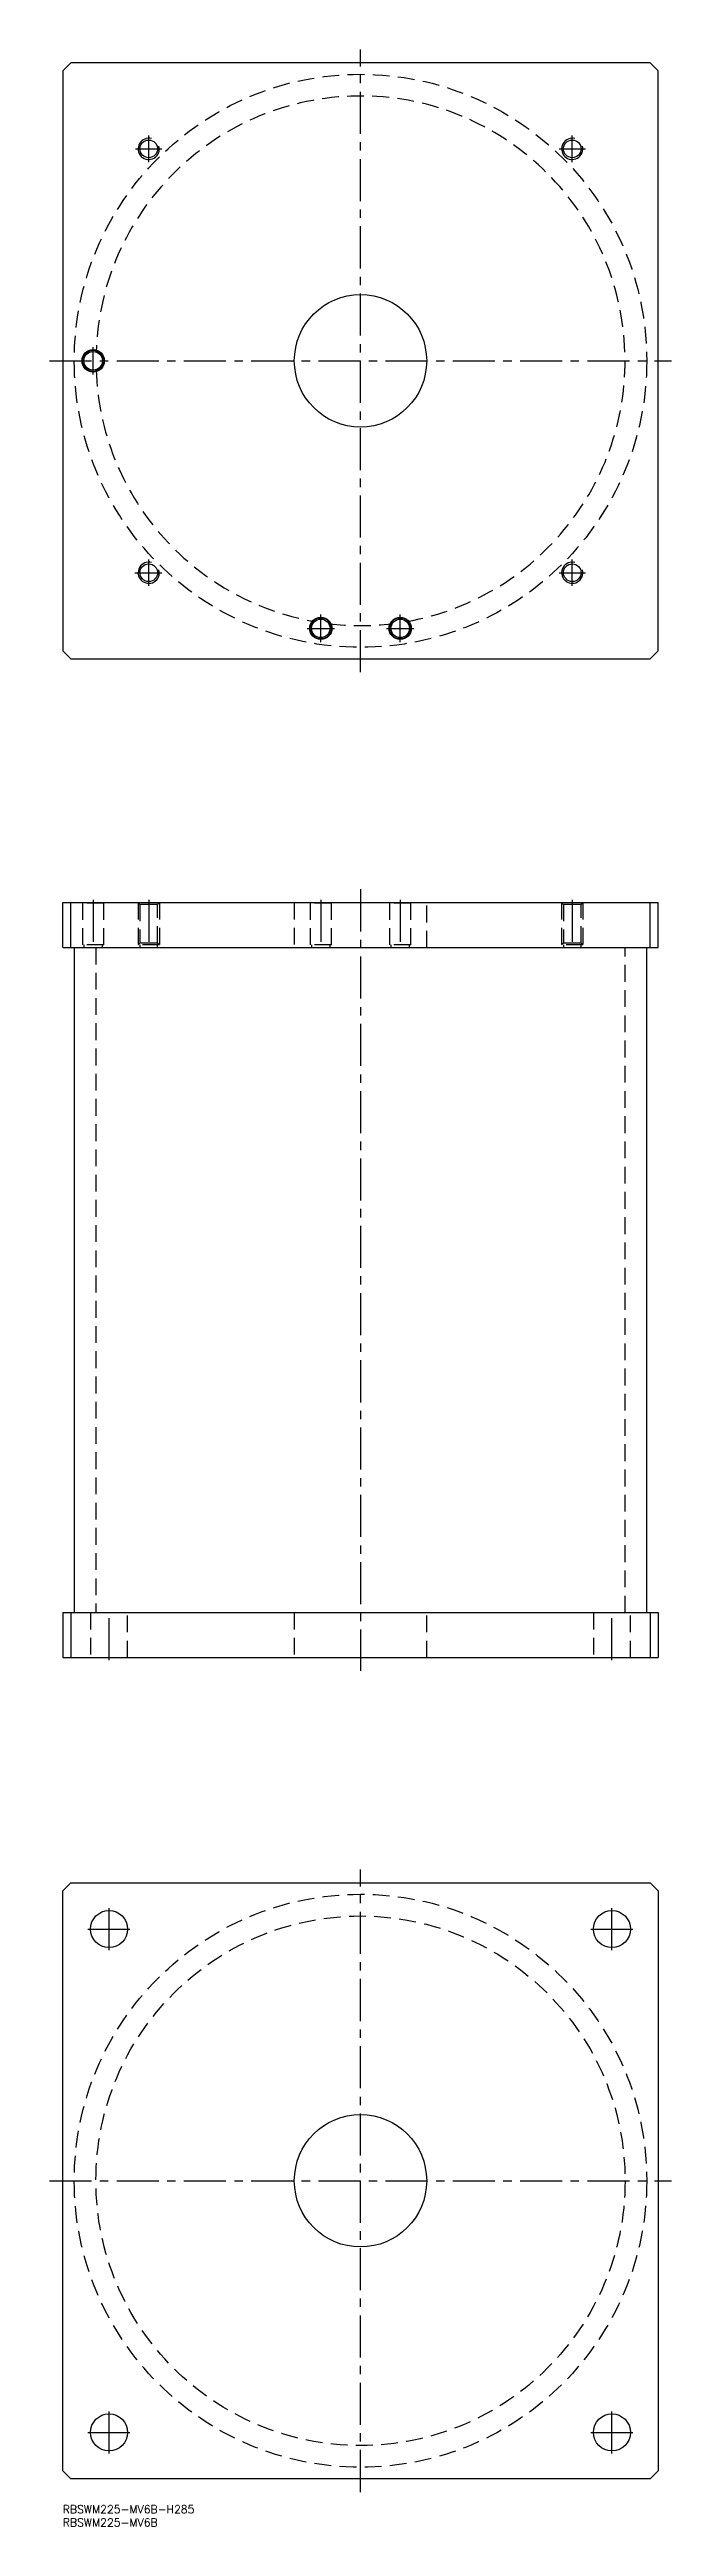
# Model space of a CAD drawing. Extents: x -5 to 230, y -8 to 927.
import ezdxf

# ---------------------------------------------------------------- set-up
doc = ezdxf.new("R2010")
doc.units = 0
doc.header["$LTSCALE"] = 0.5
doc.linetypes.add('CENTER', pattern=[50.8, 31.75, -6.35, 6.35, -6.35])
doc.linetypes.add('DASHED', pattern=[19.05, 12.7, -6.35])
for name, color, linetype in [('MSM_CENTER', 1, 'CENTER'), ('MSM_CONTINUOUS', 7, 'CONTINUOUS'), ('MSM_DASHED', 4, 'DASHED'), ('MSM_NARROW', 5, 'CONTINUOUS'), ('MSM_PART_NUMBER', 7, 'CONTINUOUS')]:
    doc.layers.add(name, color=color, linetype=linetype)
doc.styles.get("Standard").update_dxf_attribs({"font": 'txt.shx', "height": 3, "bigfont": 'bigfont.shx'})

msp = doc.modelspace()

# ---------------------------------------------------------------- linework, layer by layer
at = {"layer": 'MSM_CENTER'}
for p, q in [((112.5, 692), (112.5, 927)), ((27.5, 889.5), (37.5, 889.5)), ((32.5, 884.5), (32.5, 894.5)), ((187.5, 889.5), (197.5, 889.5)), ((192.5, 884.5), (192.5, 894.5)), ((11.5, 804.3), (11.5, 814.7)), ((-5, 809.5), (230, 809.5)), ((27.3, 729.5), (37.5, 729.5)), ((32.5, 724.5), (32.5, 734.5)), ((187.5, 729.5), (197.5, 729.5)), ((192.5, 724.5), (192.5, 734.5)), ((97.5, 703.3), (97.5, 713.7)), ((127.5, 703.3), (127.5, 713.7)), ((92.3, 708.5), (102.7, 708.5)), ((122.3, 708.5), (132.7, 708.5)), ((112.5, 610), (112.5, 315)), ((11.5, 606), (11.5, 587)), ((32.5, 606), (32.5, 587)), ((97.5, 606), (97.5, 587)), ((127.5, 606), (127.5, 587)), ((192.5, 606), (192.5, 587)), ((17.5, 319), (17.5, 338)), ((207.5, 319), (207.5, 338)), ((112.5, 5), (112.5, 240)), ((17.5, 209.5), (17.5, 225.5)), ((207.5, 209.5), (207.5, 225.5)), ((9.5, 217.5), (25.5, 217.5)), ((199.5, 217.5), (215.5, 217.5)), ((-5, 122.5), (230, 122.5)), ((17.5, 19.5), (17.5, 35.5)), ((207.5, 19.5), (207.5, 35.5)), ((9.5, 27.5), (25.5, 27.5)), ((199.5, 27.5), (215.5, 27.5))]:
    msp.add_line(p, q, dxfattribs=at)
at = {"layer": 'MSM_CONTINUOUS'}
for p, q in [((3, 922), (0, 919)), ((0, 919), (0, 700)), ((222, 922), (3, 922)), ((225, 919), (222, 922)), ((225, 700), (225, 919)), ((0, 700), (3, 697)), ((3, 697), (222, 697)), ((222, 697), (225, 700)), ((0, 605), (225, 605)), ((0, 588), (0, 605)), ((3, 588), (3, 605)), ((222, 588), (222, 605)), ((225, 588), (225, 605)), ((0, 588), (225, 588)), ((4.35, 588), (4.35, 337)), ((220.65, 337), (220.65, 588)), ((0, 337), (0, 320)), ((0, 337), (225, 337)), ((3, 337), (3, 320)), ((222, 337), (222, 320)), ((225, 337), (225, 320)), ((0, 320), (225, 320)), ((0, 232), (3, 235)), ((3, 235), (222, 235)), ((222, 235), (225, 232)), ((0, 13), (0, 232)), ((225, 232), (225, 13)), ((3, 10), (0, 13)), ((222, 10), (3, 10)), ((225, 13), (222, 10))]:
    msp.add_line(p, q, dxfattribs=at)
for centre, radius in [((32.5, 889.5), 3.3235), ((192.5, 889.5), 3.3235), ((112.5, 809.5), 25), ((11.5, 809.5), 4.2), ((11.5, 809.5), 4), ((11.5, 809.5), 3.5), ((32.5, 729.5), 3.3235), ((192.5, 729.5), 3.3235), ((97.5, 708.5), 4.2), ((97.5, 708.5), 4), ((97.5, 708.5), 3.5), ((127.5, 708.5), 4.2), ((127.5, 708.5), 4), ((127.5, 708.5), 3.5), ((17.5, 217.5), 7), ((207.5, 217.5), 7), ((112.5, 122.5), 25), ((17.5, 27.5), 7), ((207.5, 27.5), 7)]:
    msp.add_circle(centre, radius, dxfattribs=at)
at = {"layer": 'MSM_DASHED'}
for p, q in [((7.3, 605), (7.5, 604.8)), ((7.5, 604.8), (7.5, 589)), ((15.5, 604.8), (7.5, 604.8)), ((15.5, 604.8), (15.7, 605)), ((15.5, 589), (15.5, 604.8)), ((28.5, 605), (29.1765, 604.3235)), ((28.5, 605), (28.5, 589)), ((29.1765, 604.3235), (29.1765, 589.6765)), ((35.8235, 604.3235), (29.1765, 604.3235)), ((35.8235, 604.3235), (36.5, 605)), ((35.8235, 589.6765), (35.8235, 604.3235)), ((36.5, 605), (36.5, 589)), ((87.5, 605), (87.5, 588)), ((93.3, 605), (93.5, 604.8)), ((93.5, 604.8), (93.5, 589)), ((101.5, 604.8), (93.5, 604.8)), ((101.5, 604.8), (101.7, 605)), ((101.5, 589), (101.5, 604.8)), ((123.3, 605), (123.5, 604.8)), ((123.5, 604.8), (123.5, 589)), ((131.5, 604.8), (123.5, 604.8)), ((131.5, 604.8), (131.7, 605)), ((131.5, 589), (131.5, 604.8)), ((137.5, 588), (137.5, 605)), ((188.5, 605), (189.1765, 604.3235)), ((188.5, 605), (188.5, 589)), ((189.1765, 604.3235), (189.1765, 589.6765)), ((195.8235, 604.3235), (189.1765, 604.3235)), ((195.8235, 604.3235), (196.5, 605)), ((195.8235, 589.6765), (195.8235, 604.3235)), ((196.5, 605), (196.5, 589)), ((29.1765, 589.6765), (28.5, 589)), ((35.8235, 589.6765), (29.1765, 589.6765)), ((36.5, 589), (35.8235, 589.6765)), ((189.1765, 589.6765), (188.5, 589)), ((195.8235, 589.6765), (189.1765, 589.6765)), ((196.5, 589), (195.8235, 589.6765)), ((15.5, 589), (7.5, 589)), ((8, 589), (8, 588)), ((12.55, 588), (12.55, 337)), ((15, 588), (15, 589)), ((36.5, 589), (28.5, 589)), ((29.1765, 589), (29.1765, 588)), ((35.8235, 588), (35.8235, 589)), ((101.5, 589), (93.5, 589)), ((94, 589), (94, 588)), ((101, 588), (101, 589)), ((131.5, 589), (123.5, 589)), ((124, 589), (124, 588)), ((131, 588), (131, 589)), ((196.5, 589), (188.5, 589)), ((189.1765, 589), (189.1765, 588)), ((195.8235, 588), (195.8235, 589)), ((212.45, 337), (212.45, 588)), ((10.5, 337), (10.5, 320)), ((24.5, 320), (24.5, 337)), ((87.5, 337), (87.5, 320)), ((137.5, 320), (137.5, 337)), ((200.5, 337), (200.5, 320)), ((214.5, 320), (214.5, 337))]:
    msp.add_line(p, q, dxfattribs=at)
for centre, radius in [((112.5, 809.5), 108.15), ((112.5, 122.5), 108.15), ((112.5, 122.5), 99.95)]:
    msp.add_circle(centre, radius, dxfattribs=at)
for start, end in [(280.0104927, 178.095946), (181.904054, 259.9895073), (263.1154382, 276.8845618)]:
    msp.add_arc((112.5, 809.5), 99.95, start, end, dxfattribs=at)
at = {"layer": 'MSM_NARROW'}
for centre in [(32.5, 889.5), (192.5, 889.5), (32.5, 729.5), (192.5, 729.5)]:
    msp.add_arc(centre, 4, 75, 15, dxfattribs=at)

# ---------------------------------------------------------------- texts
at = {"layer": 'MSM_PART_NUMBER'}
for s, p in [('RBSWM225-MV6B-H285', (0, -3)), ('RBSWM225-MV6B', (0, -8))]:
    msp.add_text(s, height=3, dxfattribs=at).set_placement(p)

doc.saveas('drawing.dxf')
